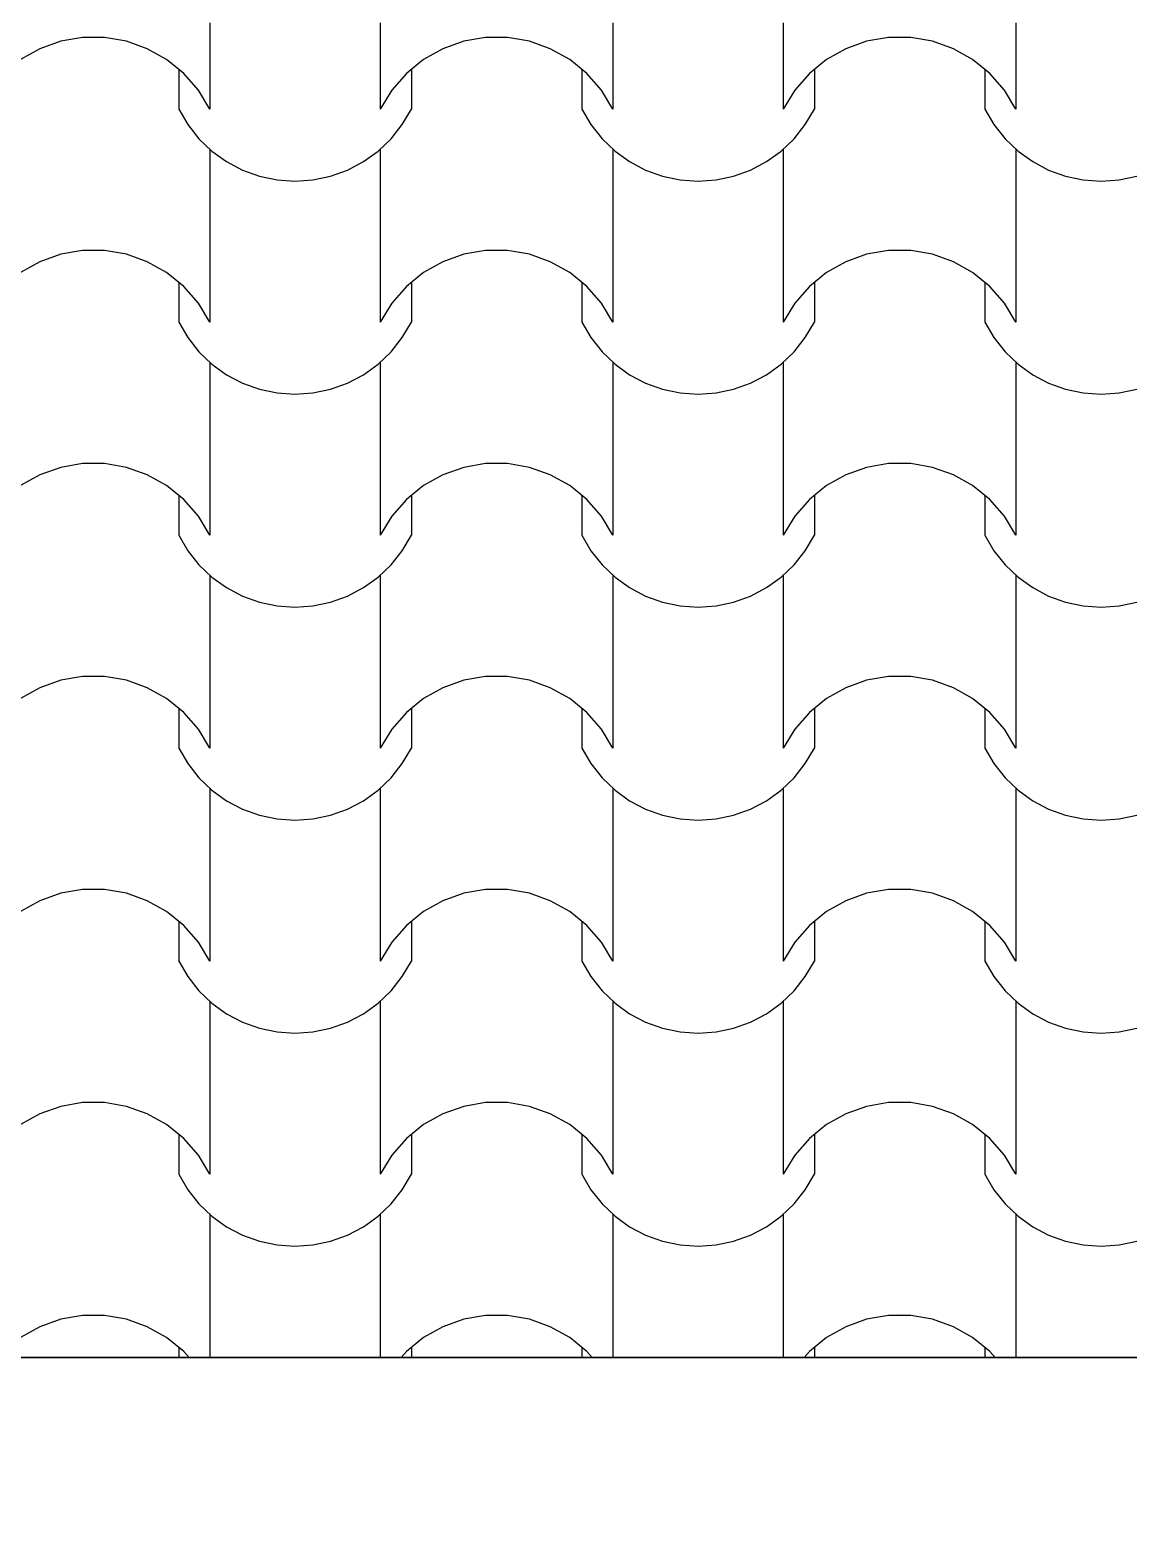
# Model space of a CAD drawing. Header units: millimetres. Extents: x 318905 to 439572, y -5133 to 105868.
# Drawn here: x 359822 to 360597, y 5696 to 6760 of the extents above; entities that cross this region are included whole.
import ezdxf

# ---------------------------------------------------------------- set-up
doc = ezdxf.new("R2010")
doc.units = ezdxf.units.MM
doc.header["$MEASUREMENT"] = 0
for name, color, linetype, lineweight in [('0_Stylo_No__98', 154, 'Continuous', 0), ('2D -  Dessin général_Stylo_No__1', 7, 'Continuous', 5), ('OMBRES_Stylo_No__1', 7, 'Continuous', 5)]:
    doc.layers.add(name, color=color, linetype=linetype, lineweight=lineweight)
doc.layers.add('OMBRES_Stylo_No__82', color=7, linetype='Continuous', lineweight=13, true_color=0xaaaaaa)
doc.styles.add('STYLE_GENERE_3', font='')
doc.styles.get('STYLE_GENERE_3').set_extended_font_data('Arial')
doc.dimstyles.new('STYLE_GENERE__1', dxfattribs={"dimtxt": 200, "dimasz": 142.5, "dimexe": 0.18, "dimexo": 500, "dimgap": 0.09, "dimtad": 0, "dimtih": 1, "dimtoh": 1, "dimlfac": 0.001, "dimzin": 0, "dimdsep": 46, "dimtxsty": 'STYLE_GENERE_3', "dimblk": 'ARROWHEAD_6', "dimblk1": 'ARROWHEAD_6', "dimblk2": 'ARROWHEAD_6', "dimcen": 0.09, "dimclrd": 154, "dimclre": 154, "dimclrt": 154, "dimazin": 0, "dimtfac": 1, "dimtdec": 4, "dimtmove": 0, "dimatfit": 3, "dimfxl": 0, "dimtolj": 1, "dimtzin": 0, "dimarcsym": 0})

# ---------------------------------------------------------------- blocks, each defined once
blk = doc.blocks.new('*X105')
at = {"layer": 'OMBRES_Stylo_No__82', "linetype": 'Continuous'}
for p, q in [((359949.3, 6765.1), (359949.3, 6704.2)), ((360069.6, 6765.1), (360069.6, 6704.2)), ((360233.8, 6765.1), (360233.8, 6704.2)), ((360354, 6765.1), (360354, 6704.2)), ((360518.3, 6765.1), (360518.3, 6704.2)), ((359859.4, 6754.7), (359844, 6752)), ((359867.2, 6754.7), (359859.4, 6754.7)), ((359875, 6754.7), (359867.2, 6754.7)), ((359890.4, 6752), (359875, 6754.7)), ((360143.9, 6754.7), (360128.5, 6752)), ((360151.7, 6754.7), (360143.9, 6754.7)), ((360159.5, 6754.7), (360151.7, 6754.7)), ((360174.9, 6752), (360159.5, 6754.7)), ((360428.3, 6754.7), (360412.9, 6752)), ((360436.2, 6754.7), (360428.3, 6754.7)), ((360444, 6754.7), (360436.2, 6754.7)), ((360459.4, 6752), (360444, 6754.7)), ((359829.3, 6746.8), (359815.6, 6739.1)), ((359844, 6752), (359829.3, 6746.8)), ((359905.1, 6746.8), (359890.4, 6752)), ((359918.8, 6739.1), (359905.1, 6746.8)), ((360113.7, 6746.8), (360100.1, 6739.1)), ((360128.5, 6752), (360113.7, 6746.8)), ((360189.6, 6746.8), (360174.9, 6752)), ((360203.3, 6739.1), (360189.6, 6746.8)), ((360398.2, 6746.8), (360384.6, 6739.1)), ((360412.9, 6752), (360398.2, 6746.8)), ((360474.1, 6746.8), (360459.4, 6752)), ((360487.7, 6739.1), (360474.1, 6746.8)), ((359930.9, 6729.3), (359918.8, 6739.1)), ((359927.3, 6732.2), (359927.3, 6704.2)), ((360100.1, 6739.1), (360088, 6729.3)), ((360091.6, 6732.2), (360091.6, 6704.2)), ((360215.4, 6729.3), (360203.3, 6739.1)), ((360211.8, 6732.2), (360211.8, 6704.2)), ((360384.6, 6739.1), (360372.5, 6729.3)), ((360376, 6732.2), (360376, 6704.2)), ((360499.9, 6729.3), (360487.7, 6739.1)), ((360496.3, 6732.2), (360496.3, 6704.2)), ((359941.2, 6717.5), (359930.9, 6729.3)), ((360088, 6729.3), (360077.7, 6717.5)), ((360225.7, 6717.5), (360215.4, 6729.3)), ((360372.5, 6729.3), (360362.2, 6717.5)), ((360510.1, 6717.5), (360499.9, 6729.3)), ((359949.3, 6704.2), (359941.2, 6717.5)), ((360077.7, 6717.5), (360069.6, 6704.2)), ((360233.8, 6704.2), (360225.7, 6717.5)), ((360362.2, 6717.5), (360354, 6704.2)), ((360518.3, 6704.2), (360510.1, 6717.5)), ((359927.3, 6704.2), (359933.8, 6693.2)), ((360085.1, 6693.2), (360091.6, 6704.2)), ((360211.8, 6704.2), (360218.2, 6693.2)), ((360369.6, 6693.2), (360376, 6704.2)), ((360496.3, 6704.2), (360502.7, 6693.2)), ((359933.8, 6693.2), (359941.6, 6683.2)), ((360077.2, 6683.2), (360085.1, 6693.2)), ((360218.2, 6693.2), (360226.1, 6683.2)), ((360361.7, 6683.2), (360369.6, 6693.2)), ((360502.7, 6693.2), (360510.6, 6683.2)), ((359941.6, 6683.2), (359950.8, 6674.5)), ((360068, 6674.5), (360077.2, 6683.2)), ((360226.1, 6683.2), (360235.3, 6674.5)), ((360352.5, 6674.5), (360361.7, 6683.2)), ((360510.6, 6683.2), (360519.8, 6674.5)), ((359949.3, 6675.8), (359949.3, 6614.8)), ((359950.8, 6674.5), (359961.1, 6667.1)), ((360057.7, 6667.1), (360068, 6674.5)), ((360069.6, 6675.8), (360069.6, 6614.8)), ((360233.8, 6675.8), (360233.8, 6614.8)), ((360235.3, 6674.5), (360245.6, 6667.1)), ((360342.2, 6667.1), (360352.5, 6674.5)), ((360354, 6675.8), (360354, 6614.8)), ((360518.3, 6675.8), (360518.3, 6614.8)), ((360519.8, 6674.5), (360530.1, 6667.1)), ((359961.1, 6667.1), (359972.4, 6661.1)), ((359972.4, 6661.1), (359984.3, 6656.8)), ((360034.5, 6656.8), (360046.5, 6661.1)), ((360046.5, 6661.1), (360057.7, 6667.1)), ((360245.6, 6667.1), (360256.9, 6661.1)), ((360256.9, 6661.1), (360268.8, 6656.8)), ((360319, 6656.8), (360331, 6661.1)), ((360331, 6661.1), (360342.2, 6667.1)), ((360530.1, 6667.1), (360541.3, 6661.1)), ((360541.3, 6661.1), (360553.3, 6656.8)), ((359984.3, 6656.8), (359996.8, 6654.2)), ((359996.8, 6654.2), (360009.4, 6653.3)), ((360009.4, 6653.3), (360022.1, 6654.2)), ((360022.1, 6654.2), (360034.5, 6656.8)), ((360268.8, 6656.8), (360281.2, 6654.2)), ((360281.2, 6654.2), (360293.9, 6653.3)), ((360293.9, 6653.3), (360306.6, 6654.2)), ((360306.6, 6654.2), (360319, 6656.8)), ((360553.3, 6656.8), (360565.7, 6654.2)), ((360565.7, 6654.2), (360578.4, 6653.3)), ((360578.4, 6653.3), (360591.1, 6654.2)), ((360591.1, 6654.2), (360603.5, 6656.8)), ((359949.3, 6614.8), (359949.3, 6553.8)), ((360069.6, 6614.8), (360069.6, 6553.8)), ((360233.8, 6614.8), (360233.8, 6553.8)), ((360354, 6614.8), (360354, 6553.8)), ((360518.3, 6614.8), (360518.3, 6553.8)), ((359859.4, 6604.3), (359844, 6601.7)), ((359867.2, 6604.3), (359859.4, 6604.3)), ((359875, 6604.3), (359867.2, 6604.3)), ((359890.4, 6601.7), (359875, 6604.3)), ((360143.9, 6604.3), (360128.5, 6601.7)), ((360151.7, 6604.3), (360143.9, 6604.3)), ((360159.5, 6604.3), (360151.7, 6604.3)), ((360174.9, 6601.7), (360159.5, 6604.3)), ((360428.3, 6604.3), (360412.9, 6601.7)), ((360436.2, 6604.3), (360428.3, 6604.3)), ((360444, 6604.3), (360436.2, 6604.3)), ((360459.4, 6601.7), (360444, 6604.3)), ((359829.3, 6596.4), (359815.6, 6588.8)), ((359844, 6601.7), (359829.3, 6596.4)), ((359905.1, 6596.4), (359890.4, 6601.7)), ((359918.8, 6588.8), (359905.1, 6596.4)), ((360113.7, 6596.4), (360100.1, 6588.8)), ((360128.5, 6601.7), (360113.7, 6596.4)), ((360189.6, 6596.4), (360174.9, 6601.7)), ((360203.3, 6588.8), (360189.6, 6596.4)), ((360398.2, 6596.4), (360384.6, 6588.8)), ((360412.9, 6601.7), (360398.2, 6596.4)), ((360474.1, 6596.4), (360459.4, 6601.7)), ((360487.7, 6588.8), (360474.1, 6596.4)), ((359930.9, 6578.9), (359918.8, 6588.8)), ((360100.1, 6588.8), (360088, 6578.9)), ((360215.4, 6578.9), (360203.3, 6588.8)), ((360384.6, 6588.8), (360372.5, 6578.9)), ((360499.9, 6578.9), (360487.7, 6588.8)), ((359927.3, 6581.8), (359927.3, 6553.8)), ((359941.2, 6567.2), (359930.9, 6578.9)), ((360088, 6578.9), (360077.7, 6567.2)), ((360091.6, 6581.8), (360091.6, 6553.8)), ((360211.8, 6581.8), (360211.8, 6553.8)), ((360225.7, 6567.2), (360215.4, 6578.9)), ((360372.5, 6578.9), (360362.2, 6567.2)), ((360376, 6581.8), (360376, 6553.8)), ((360496.3, 6581.8), (360496.3, 6553.8)), ((360510.1, 6567.2), (360499.9, 6578.9)), ((359949.3, 6553.8), (359941.2, 6567.2)), ((360077.7, 6567.2), (360069.6, 6553.8)), ((360233.8, 6553.8), (360225.7, 6567.2)), ((360362.2, 6567.2), (360354, 6553.8)), ((360518.3, 6553.8), (360510.1, 6567.2)), ((359927.3, 6553.8), (359933.8, 6542.9)), ((360085.1, 6542.9), (360091.6, 6553.8)), ((360211.8, 6553.8), (360218.2, 6542.9)), ((360369.6, 6542.9), (360376, 6553.8)), ((360496.3, 6553.8), (360502.7, 6542.9)), ((359933.8, 6542.9), (359941.6, 6532.9)), ((360077.2, 6532.9), (360085.1, 6542.9)), ((360218.2, 6542.9), (360226.1, 6532.9)), ((360361.7, 6532.9), (360369.6, 6542.9)), ((360502.7, 6542.9), (360510.6, 6532.9)), ((359941.6, 6532.9), (359950.8, 6524.1)), ((360068, 6524.1), (360077.2, 6532.9)), ((360226.1, 6532.9), (360235.3, 6524.1)), ((360352.5, 6524.1), (360361.7, 6532.9)), ((360510.6, 6532.9), (360519.8, 6524.1)), ((359949.3, 6525.4), (359949.3, 6464.5)), ((359950.8, 6524.1), (359961.1, 6516.7)), ((360057.7, 6516.7), (360068, 6524.1)), ((360069.6, 6525.4), (360069.6, 6464.5)), ((360233.8, 6525.4), (360233.8, 6464.5)), ((360235.3, 6524.1), (360245.6, 6516.7)), ((360342.2, 6516.7), (360352.5, 6524.1)), ((360354, 6525.4), (360354, 6464.5)), ((360518.3, 6525.4), (360518.3, 6464.5)), ((360519.8, 6524.1), (360530.1, 6516.7)), ((359961.1, 6516.7), (359972.4, 6510.8)), ((359972.4, 6510.8), (359984.3, 6506.5)), ((360034.5, 6506.5), (360046.5, 6510.8)), ((360046.5, 6510.8), (360057.7, 6516.7)), ((360245.6, 6516.7), (360256.9, 6510.8)), ((360256.9, 6510.8), (360268.8, 6506.5)), ((360319, 6506.5), (360331, 6510.8)), ((360331, 6510.8), (360342.2, 6516.7)), ((360530.1, 6516.7), (360541.3, 6510.8)), ((360541.3, 6510.8), (360553.3, 6506.5)), ((359984.3, 6506.5), (359996.8, 6503.9)), ((359996.8, 6503.9), (360009.4, 6503)), ((360009.4, 6503), (360022.1, 6503.9)), ((360022.1, 6503.9), (360034.5, 6506.5)), ((360268.8, 6506.5), (360281.2, 6503.9)), ((360281.2, 6503.9), (360293.9, 6503)), ((360293.9, 6503), (360306.6, 6503.9)), ((360306.6, 6503.9), (360319, 6506.5)), ((360553.3, 6506.5), (360565.7, 6503.9)), ((360565.7, 6503.9), (360578.4, 6503)), ((360578.4, 6503), (360591.1, 6503.9)), ((360591.1, 6503.9), (360603.5, 6506.5)), ((359949.3, 6464.5), (359949.3, 6403.5)), ((360069.6, 6464.5), (360069.6, 6403.5)), ((360233.8, 6464.5), (360233.8, 6403.5)), ((360354, 6464.5), (360354, 6403.5)), ((360518.3, 6464.5), (360518.3, 6403.5)), ((359829.3, 6446.1), (359815.6, 6438.5)), ((359844, 6451.3), (359829.3, 6446.1)), ((359859.4, 6454), (359844, 6451.3)), ((359867.2, 6454), (359859.4, 6454)), ((359875, 6454), (359867.2, 6454)), ((359890.4, 6451.3), (359875, 6454)), ((359905.1, 6446.1), (359890.4, 6451.3)), ((359918.8, 6438.5), (359905.1, 6446.1)), ((360113.7, 6446.1), (360100.1, 6438.5)), ((360128.5, 6451.3), (360113.7, 6446.1)), ((360143.9, 6454), (360128.5, 6451.3)), ((360151.7, 6454), (360143.9, 6454)), ((360159.5, 6454), (360151.7, 6454)), ((360174.9, 6451.3), (360159.5, 6454)), ((360189.6, 6446.1), (360174.9, 6451.3)), ((360203.3, 6438.5), (360189.6, 6446.1)), ((360398.2, 6446.1), (360384.6, 6438.5)), ((360412.9, 6451.3), (360398.2, 6446.1)), ((360428.3, 6454), (360412.9, 6451.3)), ((360436.2, 6454), (360428.3, 6454)), ((360444, 6454), (360436.2, 6454)), ((360459.4, 6451.3), (360444, 6454)), ((360474.1, 6446.1), (360459.4, 6451.3)), ((360487.7, 6438.5), (360474.1, 6446.1)), ((359930.9, 6428.6), (359918.8, 6438.5)), ((360100.1, 6438.5), (360088, 6428.6)), ((360215.4, 6428.6), (360203.3, 6438.5)), ((360384.6, 6438.5), (360372.5, 6428.6)), ((360499.9, 6428.6), (360487.7, 6438.5)), ((359927.3, 6431.5), (359927.3, 6403.5)), ((359941.2, 6416.8), (359930.9, 6428.6)), ((360088, 6428.6), (360077.7, 6416.8)), ((360091.6, 6431.5), (360091.6, 6403.5)), ((360211.8, 6431.5), (360211.8, 6403.5)), ((360225.7, 6416.8), (360215.4, 6428.6)), ((360372.5, 6428.6), (360362.2, 6416.8)), ((360376, 6431.5), (360376, 6403.5)), ((360496.3, 6431.5), (360496.3, 6403.5)), ((360510.1, 6416.8), (360499.9, 6428.6)), ((359949.3, 6403.5), (359941.2, 6416.8)), ((360077.7, 6416.8), (360069.6, 6403.5)), ((360233.8, 6403.5), (360225.7, 6416.8)), ((360362.2, 6416.8), (360354, 6403.5)), ((360518.3, 6403.5), (360510.1, 6416.8)), ((359927.3, 6403.5), (359933.8, 6392.5)), ((360085.1, 6392.5), (360091.6, 6403.5)), ((360211.8, 6403.5), (360218.2, 6392.5)), ((360369.6, 6392.5), (360376, 6403.5)), ((360496.3, 6403.5), (360502.7, 6392.5)), ((359933.8, 6392.5), (359941.6, 6382.6)), ((360077.2, 6382.6), (360085.1, 6392.5)), ((360218.2, 6392.5), (360226.1, 6382.6)), ((360361.7, 6382.6), (360369.6, 6392.5)), ((360502.7, 6392.5), (360510.6, 6382.6)), ((359941.6, 6382.6), (359950.8, 6373.8)), ((360068, 6373.8), (360077.2, 6382.6)), ((360226.1, 6382.6), (360235.3, 6373.8)), ((360352.5, 6373.8), (360361.7, 6382.6)), ((360510.6, 6382.6), (360519.8, 6373.8)), ((359949.3, 6375.1), (359949.3, 6314.1)), ((359950.8, 6373.8), (359961.1, 6366.4)), ((360057.7, 6366.4), (360068, 6373.8)), ((360069.6, 6375.1), (360069.6, 6314.1)), ((360233.8, 6375.1), (360233.8, 6314.1)), ((360235.3, 6373.8), (360245.6, 6366.4)), ((360342.2, 6366.4), (360352.5, 6373.8)), ((360354, 6375.1), (360354, 6314.1)), ((360518.3, 6375.1), (360518.3, 6314.1)), ((360519.8, 6373.8), (360530.1, 6366.4)), ((359961.1, 6366.4), (359972.4, 6360.5)), ((359972.4, 6360.5), (359984.3, 6356.1)), ((360034.5, 6356.1), (360046.5, 6360.5)), ((360046.5, 6360.5), (360057.7, 6366.4)), ((360245.6, 6366.4), (360256.9, 6360.5)), ((360256.9, 6360.5), (360268.8, 6356.1)), ((360319, 6356.1), (360331, 6360.5)), ((360331, 6360.5), (360342.2, 6366.4)), ((360530.1, 6366.4), (360541.3, 6360.5)), ((360541.3, 6360.5), (360553.3, 6356.1)), ((359984.3, 6356.1), (359996.8, 6353.5)), ((359996.8, 6353.5), (360009.4, 6352.6)), ((360009.4, 6352.6), (360022.1, 6353.5)), ((360022.1, 6353.5), (360034.5, 6356.1)), ((360268.8, 6356.1), (360281.2, 6353.5)), ((360281.2, 6353.5), (360293.9, 6352.6)), ((360293.9, 6352.6), (360306.6, 6353.5)), ((360306.6, 6353.5), (360319, 6356.1)), ((360553.3, 6356.1), (360565.7, 6353.5)), ((360565.7, 6353.5), (360578.4, 6352.6)), ((360578.4, 6352.6), (360591.1, 6353.5)), ((360591.1, 6353.5), (360603.5, 6356.1)), ((359949.3, 6314.1), (359949.3, 6253.1)), ((360069.6, 6314.1), (360069.6, 6253.1)), ((360233.8, 6314.1), (360233.8, 6253.1)), ((360354, 6314.1), (360354, 6253.1)), ((360518.3, 6314.1), (360518.3, 6253.1)), ((359829.3, 6295.8), (359815.6, 6288.1)), ((359844, 6301), (359829.3, 6295.8)), ((359859.4, 6303.7), (359844, 6301)), ((359867.2, 6303.7), (359859.4, 6303.7)), ((359875, 6303.7), (359867.2, 6303.7)), ((359890.4, 6301), (359875, 6303.7)), ((359905.1, 6295.8), (359890.4, 6301)), ((359918.8, 6288.1), (359905.1, 6295.8)), ((360113.7, 6295.8), (360100.1, 6288.1)), ((360128.5, 6301), (360113.7, 6295.8)), ((360143.9, 6303.7), (360128.5, 6301)), ((360151.7, 6303.7), (360143.9, 6303.7)), ((360159.5, 6303.7), (360151.7, 6303.7)), ((360174.9, 6301), (360159.5, 6303.7)), ((360189.6, 6295.8), (360174.9, 6301)), ((360203.3, 6288.1), (360189.6, 6295.8)), ((360398.2, 6295.8), (360384.6, 6288.1)), ((360412.9, 6301), (360398.2, 6295.8)), ((360428.3, 6303.7), (360412.9, 6301)), ((360436.2, 6303.7), (360428.3, 6303.7)), ((360444, 6303.7), (360436.2, 6303.7)), ((360459.4, 6301), (360444, 6303.7)), ((360474.1, 6295.8), (360459.4, 6301)), ((360487.7, 6288.1), (360474.1, 6295.8)), ((359930.9, 6278.3), (359918.8, 6288.1)), ((360100.1, 6288.1), (360088, 6278.3)), ((360215.4, 6278.3), (360203.3, 6288.1)), ((360384.6, 6288.1), (360372.5, 6278.3)), ((360499.9, 6278.3), (360487.7, 6288.1)), ((359927.3, 6281.2), (359927.3, 6253.1)), ((359941.2, 6266.5), (359930.9, 6278.3)), ((360088, 6278.3), (360077.7, 6266.5)), ((360091.6, 6281.2), (360091.6, 6253.1)), ((360211.8, 6281.2), (360211.8, 6253.1)), ((360225.7, 6266.5), (360215.4, 6278.3)), ((360372.5, 6278.3), (360362.2, 6266.5)), ((360376, 6281.2), (360376, 6253.1)), ((360496.3, 6281.2), (360496.3, 6253.1)), ((360510.1, 6266.5), (360499.9, 6278.3)), ((359949.3, 6253.1), (359941.2, 6266.5)), ((360077.7, 6266.5), (360069.6, 6253.1)), ((360233.8, 6253.1), (360225.7, 6266.5)), ((360362.2, 6266.5), (360354, 6253.1)), ((360518.3, 6253.1), (360510.1, 6266.5)), ((359927.3, 6253.1), (359933.8, 6242.2)), ((360085.1, 6242.2), (360091.6, 6253.1)), ((360211.8, 6253.1), (360218.2, 6242.2)), ((360369.6, 6242.2), (360376, 6253.1)), ((360496.3, 6253.1), (360502.7, 6242.2)), ((359933.8, 6242.2), (359941.6, 6232.2)), ((359941.6, 6232.2), (359950.8, 6223.5)), ((360068, 6223.5), (360077.2, 6232.2)), ((360077.2, 6232.2), (360085.1, 6242.2)), ((360218.2, 6242.2), (360226.1, 6232.2)), ((360226.1, 6232.2), (360235.3, 6223.5)), ((360352.5, 6223.5), (360361.7, 6232.2)), ((360361.7, 6232.2), (360369.6, 6242.2)), ((360502.7, 6242.2), (360510.6, 6232.2)), ((360510.6, 6232.2), (360519.8, 6223.5)), ((359949.3, 6224.7), (359949.3, 6163.8)), ((359950.8, 6223.5), (359961.1, 6216)), ((360057.7, 6216), (360068, 6223.5)), ((360069.6, 6224.7), (360069.6, 6163.8)), ((360233.8, 6224.7), (360233.8, 6163.8)), ((360235.3, 6223.5), (360245.6, 6216)), ((360342.2, 6216), (360352.5, 6223.5)), ((360354, 6224.7), (360354, 6163.8)), ((360518.3, 6224.7), (360518.3, 6163.8)), ((360519.8, 6223.5), (360530.1, 6216)), ((359961.1, 6216), (359972.4, 6210.1)), ((360046.5, 6210.1), (360057.7, 6216)), ((360245.6, 6216), (360256.9, 6210.1)), ((360331, 6210.1), (360342.2, 6216)), ((360530.1, 6216), (360541.3, 6210.1)), ((359972.4, 6210.1), (359984.3, 6205.8)), ((359984.3, 6205.8), (359996.8, 6203.2)), ((359996.8, 6203.2), (360009.4, 6202.3)), ((360009.4, 6202.3), (360022.1, 6203.2)), ((360022.1, 6203.2), (360034.5, 6205.8)), ((360034.5, 6205.8), (360046.5, 6210.1)), ((360256.9, 6210.1), (360268.8, 6205.8)), ((360268.8, 6205.8), (360281.2, 6203.2)), ((360281.2, 6203.2), (360293.9, 6202.3)), ((360293.9, 6202.3), (360306.6, 6203.2)), ((360306.6, 6203.2), (360319, 6205.8)), ((360319, 6205.8), (360331, 6210.1)), ((360541.3, 6210.1), (360553.3, 6205.8)), ((360553.3, 6205.8), (360565.7, 6203.2)), ((360565.7, 6203.2), (360578.4, 6202.3)), ((360578.4, 6202.3), (360591.1, 6203.2)), ((360591.1, 6203.2), (360603.5, 6205.8)), ((359949.3, 6163.8), (359949.3, 6102.8)), ((360069.6, 6163.8), (360069.6, 6102.8)), ((360233.8, 6163.8), (360233.8, 6102.8)), ((360354, 6163.8), (360354, 6102.8)), ((360518.3, 6163.8), (360518.3, 6102.8)), ((359844, 6150.7), (359829.3, 6145.4)), ((359859.4, 6153.3), (359844, 6150.7)), ((359867.2, 6153.3), (359859.4, 6153.3)), ((359875, 6153.3), (359867.2, 6153.3)), ((359890.4, 6150.7), (359875, 6153.3)), ((359905.1, 6145.4), (359890.4, 6150.7)), ((360128.5, 6150.7), (360113.7, 6145.4)), ((360143.9, 6153.3), (360128.5, 6150.7)), ((360151.7, 6153.3), (360143.9, 6153.3)), ((360159.5, 6153.3), (360151.7, 6153.3)), ((360174.9, 6150.7), (360159.5, 6153.3)), ((360189.6, 6145.4), (360174.9, 6150.7)), ((360412.9, 6150.7), (360398.2, 6145.4)), ((360428.3, 6153.3), (360412.9, 6150.7)), ((360436.2, 6153.3), (360428.3, 6153.3)), ((360444, 6153.3), (360436.2, 6153.3)), ((360459.4, 6150.7), (360444, 6153.3)), ((360474.1, 6145.4), (360459.4, 6150.7)), ((359829.3, 6145.4), (359815.6, 6137.8)), ((359918.8, 6137.8), (359905.1, 6145.4)), ((359930.9, 6127.9), (359918.8, 6137.8)), ((360100.1, 6137.8), (360088, 6127.9)), ((360113.7, 6145.4), (360100.1, 6137.8)), ((360203.3, 6137.8), (360189.6, 6145.4)), ((360215.4, 6127.9), (360203.3, 6137.8)), ((360384.6, 6137.8), (360372.5, 6127.9)), ((360398.2, 6145.4), (360384.6, 6137.8)), ((360487.7, 6137.8), (360474.1, 6145.4)), ((360499.9, 6127.9), (360487.7, 6137.8)), ((359927.3, 6130.8), (359927.3, 6102.8)), ((359941.2, 6116.2), (359930.9, 6127.9)), ((360088, 6127.9), (360077.7, 6116.2)), ((360091.6, 6130.8), (360091.6, 6102.8)), ((360211.8, 6130.8), (360211.8, 6102.8)), ((360225.7, 6116.2), (360215.4, 6127.9)), ((360372.5, 6127.9), (360362.2, 6116.2)), ((360376, 6130.8), (360376, 6102.8)), ((360496.3, 6130.8), (360496.3, 6102.8)), ((360510.1, 6116.2), (360499.9, 6127.9)), ((359949.3, 6102.8), (359941.2, 6116.2)), ((360077.7, 6116.2), (360069.6, 6102.8)), ((360233.8, 6102.8), (360225.7, 6116.2)), ((360362.2, 6116.2), (360354, 6102.8)), ((360518.3, 6102.8), (360510.1, 6116.2)), ((359927.3, 6102.8), (359933.8, 6091.9)), ((360085.1, 6091.9), (360091.6, 6102.8)), ((360211.8, 6102.8), (360218.2, 6091.9)), ((360369.6, 6091.9), (360376, 6102.8)), ((360496.3, 6102.8), (360502.7, 6091.9)), ((359933.8, 6091.9), (359941.6, 6081.9)), ((360077.2, 6081.9), (360085.1, 6091.9)), ((360218.2, 6091.9), (360226.1, 6081.9)), ((360361.7, 6081.9), (360369.6, 6091.9)), ((360502.7, 6091.9), (360510.6, 6081.9)), ((359941.6, 6081.9), (359950.8, 6073.1)), ((359949.3, 6074.4), (359949.3, 6013.4)), ((359950.8, 6073.1), (359961.1, 6065.7)), ((360057.7, 6065.7), (360068, 6073.1)), ((360068, 6073.1), (360077.2, 6081.9)), ((360069.6, 6074.4), (360069.6, 6013.4)), ((360226.1, 6081.9), (360235.3, 6073.1)), ((360233.8, 6074.4), (360233.8, 6013.4)), ((360235.3, 6073.1), (360245.6, 6065.7)), ((360342.2, 6065.7), (360352.5, 6073.1)), ((360352.5, 6073.1), (360361.7, 6081.9)), ((360354, 6074.4), (360354, 6013.4)), ((360510.6, 6081.9), (360519.8, 6073.1)), ((360518.3, 6074.4), (360518.3, 6013.4)), ((360519.8, 6073.1), (360530.1, 6065.7)), ((359961.1, 6065.7), (359972.4, 6059.8)), ((360046.5, 6059.8), (360057.7, 6065.7)), ((360245.6, 6065.7), (360256.9, 6059.8)), ((360331, 6059.8), (360342.2, 6065.7)), ((360530.1, 6065.7), (360541.3, 6059.8)), ((359972.4, 6059.8), (359984.3, 6055.5)), ((359984.3, 6055.5), (359996.8, 6052.9)), ((359996.8, 6052.9), (360009.4, 6052)), ((360009.4, 6052), (360022.1, 6052.9)), ((360022.1, 6052.9), (360034.5, 6055.5)), ((360034.5, 6055.5), (360046.5, 6059.8)), ((360256.9, 6059.8), (360268.8, 6055.5)), ((360268.8, 6055.5), (360281.2, 6052.9)), ((360281.2, 6052.9), (360293.9, 6052)), ((360293.9, 6052), (360306.6, 6052.9)), ((360306.6, 6052.9), (360319, 6055.5)), ((360319, 6055.5), (360331, 6059.8)), ((360541.3, 6059.8), (360553.3, 6055.5)), ((360553.3, 6055.5), (360565.7, 6052.9)), ((360565.7, 6052.9), (360578.4, 6052)), ((360578.4, 6052), (360591.1, 6052.9)), ((360591.1, 6052.9), (360603.5, 6055.5)), ((359949.3, 6013.4), (359949.3, 5952.5)), ((360069.6, 6013.4), (360069.6, 5952.5)), ((360233.8, 6013.4), (360233.8, 5952.5)), ((360354, 6013.4), (360354, 5952.5)), ((360518.3, 6013.4), (360518.3, 5952.5)), ((359844, 6000.3), (359829.3, 5995.1)), ((359859.4, 6003), (359844, 6000.3)), ((359867.2, 6003), (359859.4, 6003)), ((359875, 6003), (359867.2, 6003)), ((359890.4, 6000.3), (359875, 6003)), ((359905.1, 5995.1), (359890.4, 6000.3)), ((360128.5, 6000.3), (360113.7, 5995.1)), ((360143.9, 6003), (360128.5, 6000.3)), ((360151.7, 6003), (360143.9, 6003)), ((360159.5, 6003), (360151.7, 6003)), ((360174.9, 6000.3), (360159.5, 6003)), ((360189.6, 5995.1), (360174.9, 6000.3)), ((360412.9, 6000.3), (360398.2, 5995.1)), ((360428.3, 6003), (360412.9, 6000.3)), ((360436.2, 6003), (360428.3, 6003)), ((360444, 6003), (360436.2, 6003)), ((360459.4, 6000.3), (360444, 6003)), ((360474.1, 5995.1), (360459.4, 6000.3)), ((359829.3, 5995.1), (359815.6, 5987.4)), ((359918.8, 5987.4), (359905.1, 5995.1)), ((359930.9, 5977.6), (359918.8, 5987.4)), ((360100.1, 5987.4), (360088, 5977.6)), ((360113.7, 5995.1), (360100.1, 5987.4)), ((360203.3, 5987.4), (360189.6, 5995.1)), ((360215.4, 5977.6), (360203.3, 5987.4)), ((360384.6, 5987.4), (360372.5, 5977.6)), ((360398.2, 5995.1), (360384.6, 5987.4)), ((360487.7, 5987.4), (360474.1, 5995.1)), ((360499.9, 5977.6), (360487.7, 5987.4)), ((359927.3, 5980.5), (359927.3, 5952.5)), ((359941.2, 5965.8), (359930.9, 5977.6)), ((360088, 5977.6), (360077.7, 5965.8)), ((360091.6, 5980.5), (360091.6, 5952.5)), ((360211.8, 5980.5), (360211.8, 5952.5)), ((360225.7, 5965.8), (360215.4, 5977.6)), ((360372.5, 5977.6), (360362.2, 5965.8)), ((360376, 5980.5), (360376, 5952.5)), ((360496.3, 5980.5), (360496.3, 5952.5)), ((360510.1, 5965.8), (360499.9, 5977.6)), ((359949.3, 5952.5), (359941.2, 5965.8)), ((360077.7, 5965.8), (360069.6, 5952.5)), ((360233.8, 5952.5), (360225.7, 5965.8)), ((360362.2, 5965.8), (360354, 5952.5)), ((360518.3, 5952.5), (360510.1, 5965.8)), ((359927.3, 5952.5), (359933.8, 5941.5)), ((360085.1, 5941.5), (360091.6, 5952.5)), ((360211.8, 5952.5), (360218.2, 5941.5)), ((360369.6, 5941.5), (360376, 5952.5)), ((360496.3, 5952.5), (360502.7, 5941.5)), ((359933.8, 5941.5), (359941.6, 5931.6)), ((360077.2, 5931.6), (360085.1, 5941.5)), ((360218.2, 5941.5), (360226.1, 5931.6)), ((360361.7, 5931.6), (360369.6, 5941.5)), ((360502.7, 5941.5), (360510.6, 5931.6)), ((359941.6, 5931.6), (359950.8, 5922.8)), ((359949.3, 5924.1), (359949.3, 5863.1)), ((360068, 5922.8), (360077.2, 5931.6)), ((360069.6, 5924.1), (360069.6, 5863.1)), ((360226.1, 5931.6), (360235.3, 5922.8)), ((360233.8, 5924.1), (360233.8, 5863.1)), ((360352.5, 5922.8), (360361.7, 5931.6)), ((360354, 5924.1), (360354, 5863.1)), ((360510.6, 5931.6), (360519.8, 5922.8)), ((360518.3, 5924.1), (360518.3, 5863.1)), ((359950.8, 5922.8), (359961.1, 5915.4)), ((359961.1, 5915.4), (359972.4, 5909.5)), ((360046.5, 5909.5), (360057.7, 5915.4)), ((360057.7, 5915.4), (360068, 5922.8)), ((360235.3, 5922.8), (360245.6, 5915.4)), ((360245.6, 5915.4), (360256.9, 5909.5)), ((360331, 5909.5), (360342.2, 5915.4)), ((360342.2, 5915.4), (360352.5, 5922.8)), ((360519.8, 5922.8), (360530.1, 5915.4)), ((360530.1, 5915.4), (360541.3, 5909.5)), ((359972.4, 5909.5), (359984.3, 5905.1)), ((359984.3, 5905.1), (359996.8, 5902.5)), ((359996.8, 5902.5), (360009.4, 5901.6)), ((360009.4, 5901.6), (360022.1, 5902.5)), ((360022.1, 5902.5), (360034.5, 5905.1)), ((360034.5, 5905.1), (360046.5, 5909.5)), ((360256.9, 5909.5), (360268.8, 5905.1)), ((360268.8, 5905.1), (360281.2, 5902.5)), ((360281.2, 5902.5), (360293.9, 5901.6)), ((360293.9, 5901.6), (360306.6, 5902.5)), ((360306.6, 5902.5), (360319, 5905.1)), ((360319, 5905.1), (360331, 5909.5)), ((360541.3, 5909.5), (360553.3, 5905.1)), ((360553.3, 5905.1), (360565.7, 5902.5)), ((360565.7, 5902.5), (360578.4, 5901.6)), ((360578.4, 5901.6), (360591.1, 5902.5)), ((360591.1, 5902.5), (360603.5, 5905.1)), ((359949.3, 5863.1), (359949.3, 5823)), ((360069.6, 5863.1), (360069.6, 5823)), ((360233.8, 5863.1), (360233.8, 5823)), ((360354, 5863.1), (360354, 5823)), ((360518.3, 5863.1), (360518.3, 5823)), ((359844, 5850), (359829.3, 5844.8)), ((359859.4, 5852.6), (359844, 5850)), ((359867.2, 5852.6), (359859.4, 5852.6)), ((359875, 5852.6), (359867.2, 5852.6)), ((359890.4, 5850), (359875, 5852.6)), ((359905.1, 5844.8), (359890.4, 5850)), ((360128.5, 5850), (360113.7, 5844.8)), ((360143.9, 5852.6), (360128.5, 5850)), ((360151.7, 5852.6), (360143.9, 5852.6)), ((360159.5, 5852.6), (360151.7, 5852.6)), ((360174.9, 5850), (360159.5, 5852.6)), ((360189.6, 5844.8), (360174.9, 5850)), ((360412.9, 5850), (360398.2, 5844.8)), ((360428.3, 5852.6), (360412.9, 5850)), ((360436.2, 5852.6), (360428.3, 5852.6)), ((360444, 5852.6), (360436.2, 5852.6)), ((360459.4, 5850), (360444, 5852.6)), ((360474.1, 5844.8), (360459.4, 5850)), ((359829.3, 5844.8), (359815.6, 5837.1)), ((359918.8, 5837.1), (359905.1, 5844.8)), ((360113.7, 5844.8), (360100.1, 5837.1)), ((360203.3, 5837.1), (360189.6, 5844.8)), ((360398.2, 5844.8), (360384.6, 5837.1)), ((360487.7, 5837.1), (360474.1, 5844.8)), ((359930.9, 5827.3), (359918.8, 5837.1)), ((359927.3, 5830.2), (359927.3, 5823)), ((360100.1, 5837.1), (360088, 5827.3)), ((360091.6, 5830.2), (360091.6, 5823)), ((360215.4, 5827.3), (360203.3, 5837.1)), ((360211.8, 5830.2), (360211.8, 5823)), ((360384.6, 5837.1), (360372.5, 5827.3)), ((360376, 5830.2), (360376, 5823)), ((360499.9, 5827.3), (360487.7, 5837.1)), ((360496.3, 5830.2), (360496.3, 5823)), ((359934.6, 5823), (359930.9, 5827.3)), ((360088, 5827.3), (360084.3, 5823)), ((360219.1, 5823), (360215.4, 5827.3)), ((360372.5, 5827.3), (360368.7, 5823)), ((360503.6, 5823), (360499.9, 5827.3))]:
    blk.add_line(p, q, dxfattribs=at)
blk = doc.blocks.new('Hachure_25', base_point=(0, 4000))
at = {"layer": 'OMBRES_Stylo_No__1', "linetype": 'Continuous'}
blk.add_line((354049.4, 5823), (361366.4, 5823), dxfattribs=at)
at = {"layer": 'OMBRES_Stylo_No__82', "linetype": 'Continuous'}
blk.add_blockref('*X105', (0, 0), dxfattribs=at)
blk = doc.blocks.new('*D124')
at = {"layer": '0_Stylo_No__98', "linetype": 'Continuous'}
for p, q in [((352187.7, 7634.5), (352187.7, 7747)), ((352262.7, 7559.5), (352112.7, 7709.5)), ((352687.7, 7634.5), (352047.1, 7634.5)), ((352187.7, 3678.3), (352187.7, 7634.5)), ((352187.7, -552.4), (352187.7, 3403.7)), ((352112.7, -477.4), (352262.7, -627.4)), ((352328.3, -552.4), (351687.7, -552.4)), ((352187.7, -664.9), (352187.7, -552.4))]:
    blk.add_line(p, q, dxfattribs=at)
at = {"layer": '0_Stylo_No__98', "insert": (351920.8, 3441), "char_height": 200, "attachment_point": 7, "style": 'STYLE_GENERE_3'}
blk.add_mtext('\\A1;{\\pql;\\fArial|b0|i0|c0|p34;8,19}', dxfattribs=at)
blk = doc.blocks.new('ARROWHEAD_6')
at = {"color": 0, "linetype": 'Continuous', "lineweight": 0}
for p, q in [((-0.5, -0.5), (0.5, 0.5)), ((0, 0), (-1, 0))]:
    blk.add_line(p, q, dxfattribs=at)

msp = doc.modelspace()

# ---------------------------------------------------------------- linework, layer by layer
at = {"layer": '2D -  Dessin général_Stylo_No__1', "linetype": 'Continuous'}
msp.add_line((369844.465, 5822.959), (354049.368, 5823.012), dxfattribs=at)

# ---------------------------------------------------------------- block references
at = {"layer": 'OMBRES_Stylo_No__82', "linetype": 'Continuous'}
msp.add_blockref('Hachure_25', (0, 4000), dxfattribs=at)

# ---------------------------------------------------------------- dimensions: what is measured, and where the dimension line sits
at = {"color": 154, "linetype": 'Continuous', "lineweight": 0}
dim = msp.add_linear_dim(base=(352187.679, 7634.463), p1=(352187.679, -552.434), p2=(369844.465, 7634.463), angle=90, dimstyle='STYLE_GENERE__1', dxfattribs=at)
dim.commit()
dim.dimension.update_dxf_attribs({"geometry": '*D124', "text_midpoint": (352215.877, 3541.014), "dimtype": 160})

doc.saveas('drawing.dxf')
